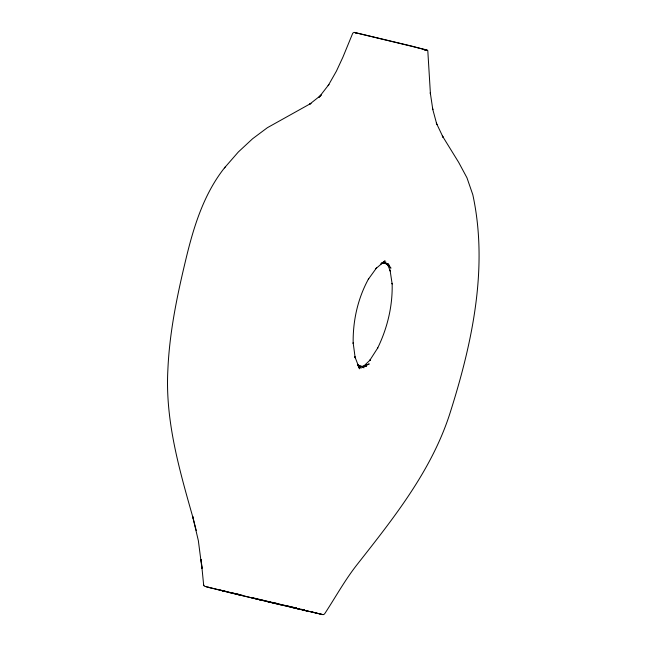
<?xml version="1.0" encoding="UTF-8"?>
<svg xmlns="http://www.w3.org/2000/svg" width="647" height="647" viewBox="0 0 647 647"><rect width="100%" height="100%" fill="white"/><g stroke="black" fill="none" stroke-linecap="round" stroke-linejoin="round"><path stroke-width="0.97" d="M225.245 166.999L224.444 167.929C203.449 194.561 193.437 227.566 185.697 260.078C177.027 296.075 169.474 332.582 167.88 369.672C165.05 420.461 179.348 469.698 193.065 517.988L192.725 516.686L198.354 540.69L201.937 568.389L201.152 559.752L201.225 560.528M224.444 167.929L238.347 151.98L252.597 138.749L267.389 127.694L311.005 103.358L309.549 104.28L321.244 95.02L318.995 97.317L328.902 84.522L328.175 85.63L336.424 71.13L342.918 57.146L352.752 33.207L353.998 32.35L411.541 46.05L427.788 50.531L430.417 93.758L430.287 92.739L432.827 109.65L432.487 108.316L436.879 124.628L436.337 123.076L443.13 137.35L442.297 135.83L458.666 162.348L466.956 177.779L472.811 194.715C488.72 268.222 471.881 344.794 449.366 415.139C430.667 471.954 393.036 518.862 356.634 565.179C344.73 580.416 335.405 597.399 324.834 613.518C323.726 615.58 321.43 614.1 319.78 613.914M363.274 366.566L370.456 359.716L369.583 360.662L377.791 347.876L377.468 348.466C387.375 328.28 392.794 305.853 392.131 283.321L392.155 284.009L390.044 270.042L390.408 271.287L387.302 263.871M381.69 263.232L385.078 260.846L375.753 268.699L376.651 267.745L368.329 279.269L368.693 278.606C357.775 298.356 352.761 320.969 353.181 343.46L353.157 342.773L355.187 357.912L354.839 356.618L359.546 368.814L358.017 365.628M365.223 365.757L369.243 363.913L362.805 366.485M380.517 264.097L385.952 262.164L383.614 262.779M424.311 50.151L427.069 50.013L354.726 32.528M364.762 366.55L366.38 366.38L359.522 366.178M381.22 263.135L382.838 262.981M425.71 49.956L426.81 49.956M381.512 263.361L388.2 263.596L384.844 263.208M359.239 366.307L360.921 366.493M323.16 614.65L317.143 613.291M321.195 614.238L276.981 603.918M315.857 613.057L316.844 613.283M207.97 587.185L231.44 592.741M232.37 592.959L242.779 595.418M251.44 597.472L280.321 604.306M281.243 604.524L296.706 608.172L295.364 607.865M222.333 590.84L240.919 595.256M251.804 597.836L257.7 599.235M259.682 599.688L277.183 603.829M277.733 603.974L299.011 608.997M301.648 609.628L317.717 613.421M259.221 599.704L259.981 599.89M267.599 601.694L276.212 603.732M304.268 610.364L308.029 611.253L306.913 610.986M232.774 593.056L239.471 594.642L237.861 594.253M273.188 602.608L277.587 603.651M287.705 606.045L296.423 608.115M300.895 609.175L304.583 610.048M218.961 589.789L226.49 591.584M226.943 591.948L280.669 604.783M236.244 594.156L263.014 600.489M295.808 608.245L306.629 610.792M290.252 607.056L301.049 609.603M311.692 611.722L313.18 612.078M201.152 559.752L203.676 585.203L204.476 586.255L210.348 587.767M223.959 591.237L208.52 587.322M206.199 586.756L207.202 586.999M361.705 366.817L364.067 367.779L357.815 364.827M354.993 32.633L356.335 33.24M384.302 263.103L389.518 265.432L386.777 263.588M357.387 364.916L361.139 368.127L357.767 364.382M386.364 263.41L390.966 268.198L388.168 264.639M203.894 585.713L203.49 584.548M192.725 516.686L196.235 530.467"/></g></svg>
